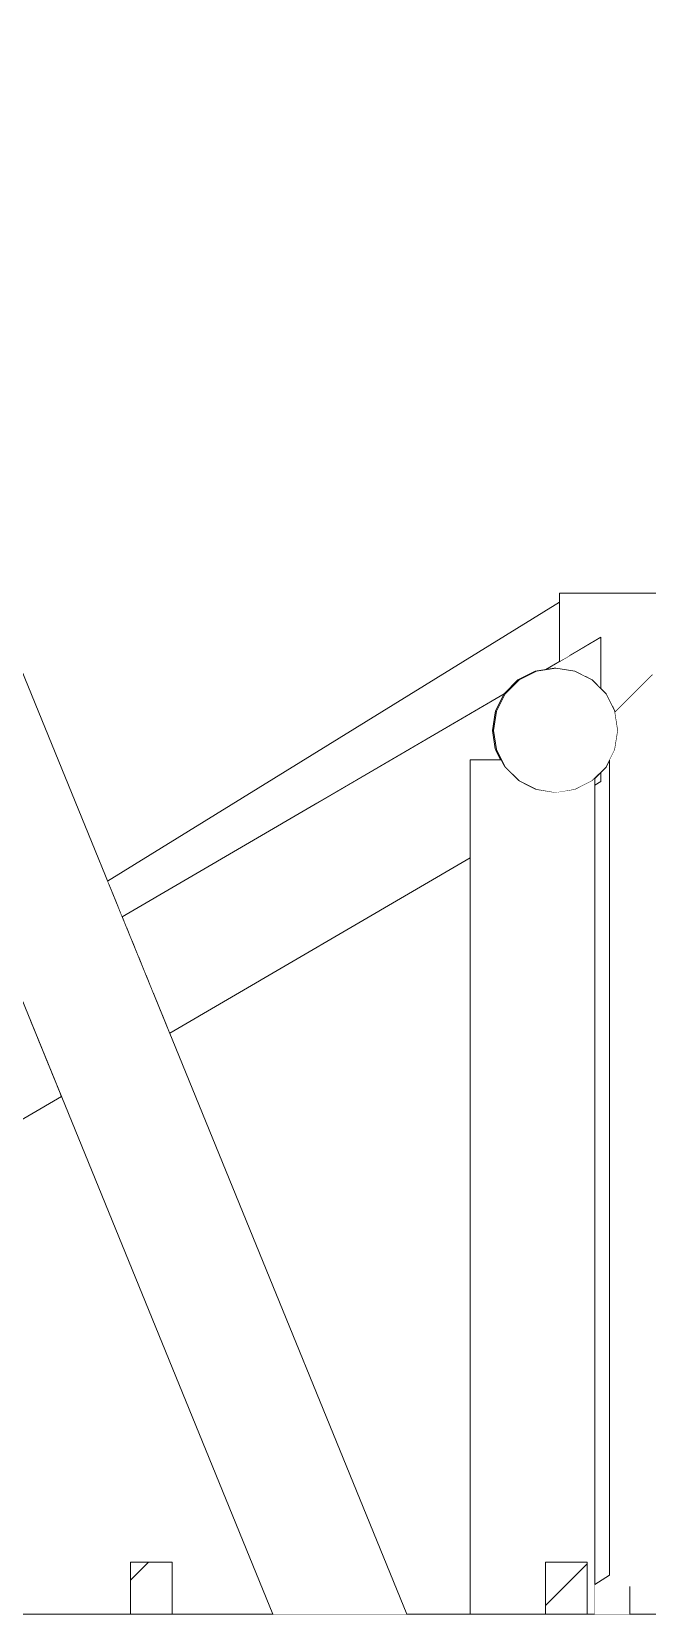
# Model space of a CAD drawing. Header units: millimetres. Extents: x -71878 to 121433, y -67383 to 83273.
# Drawn here: x 14136 to 14729, y -62705 to -61179 of the extents above; entities that cross this region are included whole.
import ezdxf

# ---------------------------------------------------------------- set-up
doc = ezdxf.new("R2010")
doc.units = ezdxf.units.MM
doc.header["$MEASUREMENT"] = 0
doc.set_wipeout_variables(frame=1)
doc.linetypes.add('Wipeout_Contour', pattern=[1000, 0, -1000])
for name, color, linetype in [('COLUMNAS', 7, 'Continuous'), ('ENTIRADO', 7, 'Continuous'), ('Vigas', 7, 'Continuous')]:
    doc.layers.add(name, color=color, linetype=linetype)
doc.layers.add('COLUMNAS_Pluma_Nº__23', color=7, linetype='Continuous', lineweight=5, true_color=0x646464)
doc.layers.add('Vigas_Pluma_Nº__23', color=7, linetype='Continuous', lineweight=5, true_color=0x646464)
doc.layers.add('ENTIRADO_Pluma_Nº__21', color=7, linetype='Continuous', lineweight=5)
pattern_1 = [(45, (-22368.78, -65222.4), (-79.5495, 79.5495), []), (45, (-22395.3, -65195.89), (-79.5495, 79.5495), [])]

msp = doc.modelspace()

# ---------------------------------------------------------------- linework, layer by layer
at = {"layer": 'ENTIRADO_Pluma_Nº__21', "linetype": 'Continuous'}
msp.add_line((14271.203, -62652.404), (14231.203, -62652.404), dxfattribs=at)

# ---------------------------------------------------------------- wipeouts: each hides what was drawn before it
at = {"color": 254, "linetype": 'Wipeout_Contour', "lineweight": 0, "ltscale": 408376.703368}
msp.add_wipeout([(14397.516, -61929.132), (14591.24, -61816.125), (14591.245, -61816.116), (14591.159, -61816.13), (14604.442, -61802.838), (14621.168, -61794.315), (14631.308, -61792.709), (14631.382, -61792.709), (14644.68, -61784.952), (14644.681, -61779.332), (14644.681, -61776.706)], dxfattribs=at).dxf.layer = 'Vigas'
at = {"color": 254, "linetype": 'Wipeout_Contour', "lineweight": 0, "ltscale": 148965.968866}
msp.add_wipeout([(14684.504, -61779.332), (14684.504, -61797.874), (14734.217, -61797.874), (14752.758, -61779.332)], dxfattribs=at).dxf.layer = 'Vigas'
at = {"color": 254, "linetype": 'Wipeout_Contour', "lineweight": 0, "ltscale": 148796.844741}
msp.add_wipeout([(14684.504, -61891.573), (14678.456, -61897.621), (14678.456, -61900.774), (14684.504, -61897.246)], dxfattribs=at).dxf.layer = 'Vigas'
at = {"color": 254, "linetype": 'Wipeout_Contour', "lineweight": 0, "ltscale": 182129.277824}
msp.add_wipeout([(13809.188, -62327.067), (13796.473, -62349.204), (14141.712, -62147.814), (14134.63, -62130.48), (13797.625, -62327.067)], dxfattribs=at).dxf.layer = 'Vigas'

# ---------------------------------------------------------------- next in the draw order: wipeouts: each hides what was drawn before it
at = {"color": 254, "linetype": 'Wipeout_Contour', "lineweight": 0, "ltscale": 184720.456062}
msp.add_wipeout([(14644.677, -61757.058), (14218.584, -62019.828), (14223.098, -62030.876), (14397.517, -61929.131), (14644.68, -61776.707)], dxfattribs=at).dxf.layer = 'Vigas'
at = {"color": 254, "linetype": 'Wipeout_Contour', "lineweight": 0, "ltscale": 223348.804012}
msp.add_wipeout([(14684.504, -61809.719), (14684.504, -61811.184), (14687.919, -61814.599), (14717.491, -61814.599), (14734.217, -61797.874), (14684.504, -61797.874)], dxfattribs=at).dxf.layer = 'Vigas'
at = {"color": 254, "linetype": 'Wipeout_Contour', "lineweight": 0, "ltscale": 148795.472776}
msp.add_wipeout([(14678.456, -61904.174), (14684.504, -61900.646), (14684.504, -61897.246), (14678.456, -61900.774)], dxfattribs=at).dxf.layer = 'Vigas'
at = {"color": 254, "linetype": 'Wipeout_Contour', "lineweight": 0, "ltscale": 182157.960474}
msp.add_wipeout([(14141.712, -62147.814), (13796.473, -62349.204), (13814.781, -62359.72), (13814.854, -62359.947), (14148.795, -62165.147)], dxfattribs=at).dxf.layer = 'Vigas'

# ---------------------------------------------------------------- next in the draw order: linework, layer by layer
at = {"layer": 'Vigas_Pluma_Nº__23', "linetype": 'Continuous'}
for p, q in [((14684.504, -61891.573), (14684.504, -61897.246)), ((14678.456, -61904.174), (14684.504, -61900.646)), ((14684.504, -61897.246), (14684.504, -61900.646))]:
    msp.add_line(p, q, dxfattribs=at)

# ---------------------------------------------------------------- next in the draw order: wipeouts: each hides what was drawn before it
at = {"color": 254, "linetype": 'Wipeout_Contour', "lineweight": 0, "ltscale": 147802.643291}
msp.add_wipeout([(14644.672, -61741.466), (14213.494, -62007.372), (14218.584, -62019.828), (14644.677, -61757.058)], dxfattribs=at).dxf.layer = 'Vigas'
at = {"color": 254, "linetype": 'Wipeout_Contour', "lineweight": 0, "ltscale": 186118.110089}
msp.add_wipeout([(14687.919, -61814.599), (14689.431, -61816.112), (14695.424, -61827.873), (14704.217, -61827.873), (14717.491, -61814.599)], dxfattribs=at).dxf.layer = 'Vigas'
at = {"color": 254, "linetype": 'Wipeout_Contour', "lineweight": 0, "ltscale": 182217.898067}
msp.add_wipeout([(14148.795, -62165.147), (13814.854, -62359.947), (13831.508, -62369.512), (13831.544, -62369.575), (14155.185, -62180.784)], dxfattribs=at).dxf.layer = 'Vigas'

# ---------------------------------------------------------------- next in the draw order: linework, layer by layer
at = {"layer": 'Vigas_Pluma_Nº__23', "linetype": 'Continuous'}
msp.add_line((14717.491, -61814.599), (14734.217, -61797.874), dxfattribs=at)

# ---------------------------------------------------------------- next in the draw order: wipeouts: each hides what was drawn before it
at = {"color": 254, "linetype": 'Wipeout_Contour', "lineweight": 0, "ltscale": 147798.496536}
msp.add_wipeout([(14644.667, -61731.456), (14210.226, -61999.374), (14213.494, -62007.372), (14644.672, -61741.466)], dxfattribs=at).dxf.layer = 'Vigas'
at = {"color": 254, "linetype": 'Wipeout_Contour', "lineweight": 0, "ltscale": 148890.698671}
msp.add_wipeout([(14704.217, -61827.873), (14695.424, -61827.873), (14697.953, -61832.838), (14698.131, -61833.96)], dxfattribs=at).dxf.layer = 'Vigas'
at = {"color": 254, "linetype": 'Wipeout_Contour', "lineweight": 0, "ltscale": 182268.133363}
msp.add_wipeout([(13831.544, -62369.575), (13844.781, -62377.178), (13844.8, -62377.209), (14160.256, -62193.193), (14155.185, -62180.784)], dxfattribs=at).dxf.layer = 'Vigas'

# ---------------------------------------------------------------- next in the draw order: linework, layer by layer
at = {"layer": 'Vigas_Pluma_Nº__23', "linetype": 'Continuous'}
for p, q in [((14704.217, -61827.873), (14717.491, -61814.599)), ((14698.131, -61833.96), (14704.217, -61827.873))]:
    msp.add_line(p, q, dxfattribs=at)

# ---------------------------------------------------------------- next in the draw order: wipeouts: each hides what was drawn before it
at = {"color": 254, "linetype": 'Wipeout_Contour', "lineweight": 0, "ltscale": 147796.318258}
msp.add_wipeout([(14644.66, -61728.009), (14209.1, -61996.619), (14210.226, -61999.374), (14644.667, -61731.456)], dxfattribs=at).dxf.layer = 'Vigas'
at = {"color": 254, "linetype": 'Wipeout_Contour', "lineweight": 0, "ltscale": 182303.596023}
msp.add_wipeout([(14160.256, -62193.193), (13844.8, -62377.209), (13853.304, -62382.094), (13853.31, -62382.112), (14163.511, -62201.16)], dxfattribs=at).dxf.layer = 'Vigas'

# ---------------------------------------------------------------- next in the draw order: linework, layer by layer
at = {"layer": 'Vigas_Pluma_Nº__23', "linetype": 'Continuous'}
msp.add_line((14209.1, -61996.619), (14644.66, -61728.01), dxfattribs=at)

# ---------------------------------------------------------------- next in the draw order: wipeouts: each hides what was drawn before it
at = {"color": 254, "linetype": 'Wipeout_Contour', "lineweight": 0, "ltscale": 148863.494408}
msp.add_wipeout([(14734.217, -61797.874), (14717.491, -61814.599), (14717.491, -62702.404), (14734.217, -62702.404)], dxfattribs=at).dxf.layer = 'COLUMNAS'
at = {"color": 254, "linetype": 'Wipeout_Contour', "lineweight": 0, "ltscale": 145984.271186}
msp.add_wipeout([(13853.31, -62382.112), (13856.246, -62383.799), (14164.633, -62203.905), (14163.511, -62201.16)], dxfattribs=at).dxf.layer = 'Vigas'

# ---------------------------------------------------------------- next in the draw order: linework, layer by layer
at = {"layer": 'Vigas_Pluma_Nº__23', "linetype": 'Continuous'}
msp.add_line((13856.24, -62383.802), (14164.633, -62203.905), dxfattribs=at)

# ---------------------------------------------------------------- next in the draw order: wipeouts: each hides what was drawn before it
at = {"color": 254, "linetype": 'Wipeout_Contour', "lineweight": 0, "ltscale": 483300.832119}
msp.add_wipeout([(14644.654, -61722.269), (14644.65, -61728.017), (14644.66, -61728.011), (14644.667, -61731.456), (14644.672, -61741.466), (14644.677, -61757.058), (14644.68, -61776.707), (14644.68, -61760.791), (14644.677, -61744.065), (14644.673, -61734.114), (14644.672, -61730.791), (14644.667, -61722.269), (14644.66, -61719.333)], dxfattribs=at).dxf.layer = 'Vigas'
at = {"color": 254, "linetype": 'Wipeout_Contour', "lineweight": 0, "ltscale": 184782.437019}
msp.add_wipeout([(14227.476, -62041.589), (14232.546, -62053.998), (14579.848, -61851.405), (14579.843, -61851.379), (14582.502, -61834.489)], dxfattribs=at).dxf.layer = 'Vigas'
at = {"color": 254, "linetype": 'Wipeout_Contour', "lineweight": 0, "ltscale": 185658.879921}
msp.add_wipeout([(14604.771, -61899.92), (14618.456, -61906.891), (14621.499, -61908.442), (14622.349, -61908.442), (14605.623, -61899.92)], dxfattribs=at).dxf.layer = 'Vigas'

# ---------------------------------------------------------------- next in the draw order: wipeouts: each hides what was drawn before it
at = {"color": 254, "linetype": 'Wipeout_Contour', "lineweight": 0, "ltscale": 151612.476284}
msp.add_wipeout([(14644.672, -61730.791), (14644.677, -61744.065), (16102.78, -61744.065), (16102.763, -61730.792)], dxfattribs=at).dxf.layer = 'Vigas'
at = {"color": 254, "linetype": 'Wipeout_Contour', "lineweight": 0, "ltscale": 111529.400453}
msp.add_wipeout([(14644.68, -61784.952), (14654.314, -61779.332), (14644.681, -61779.332)], dxfattribs=at).dxf.layer = 'Vigas'
at = {"color": 254, "linetype": 'Wipeout_Contour', "lineweight": 0, "ltscale": 221903.618844}
msp.add_wipeout([(14588.801, -61820.948), (14224.22, -62033.621), (14227.476, -62041.589), (14582.502, -61834.489), (14582.76, -61832.838), (14587.153, -61824.191)], dxfattribs=at).dxf.layer = 'Vigas'
at = {"color": 254, "linetype": 'Wipeout_Contour', "lineweight": 0, "ltscale": 148591.84611}
msp.add_wipeout([(14621.499, -61908.442), (14640.037, -61911.379), (14640.89, -61911.379), (14622.349, -61908.442)], dxfattribs=at).dxf.layer = 'Vigas'

# ---------------------------------------------------------------- next in the draw order: wipeouts: each hides what was drawn before it
at = {"color": 254, "linetype": 'Wipeout_Contour', "lineweight": 0, "ltscale": 151616.44153}
msp.add_wipeout([(14644.667, -61722.269), (14644.672, -61730.791), (16102.763, -61730.791), (16102.741, -61722.269)], dxfattribs=at).dxf.layer = 'Vigas'
at = {"color": 254, "linetype": 'Wipeout_Contour', "lineweight": 0, "ltscale": 260504.357518}
msp.add_wipeout([(14734.217, -61760.791), (14644.68, -61760.791), (14644.681, -61779.332), (14654.314, -61779.332), (14684.504, -61761.721), (14684.504, -61779.332), (14752.758, -61779.332)], dxfattribs=at).dxf.layer = 'Vigas'
at = {"color": 254, "linetype": 'Wipeout_Contour', "lineweight": 0, "ltscale": 184807.462008}
msp.add_wipeout([(14591.24, -61816.125), (14223.098, -62030.876), (14224.22, -62033.621), (14588.803, -61820.947), (14589.818, -61818.937)], dxfattribs=at).dxf.layer = 'Vigas'

# ---------------------------------------------------------------- next in the draw order: linework, layer by layer
at = {"layer": 'Vigas_Pluma_Nº__23', "linetype": 'Continuous'}
for q in [(14644.681, -61779.332), (14644.68, -61784.952)]:
    msp.add_line((14644.68, -61784.952), q, dxfattribs=at)

# ---------------------------------------------------------------- next in the draw order: wipeouts: each hides what was drawn before it
at = {"color": 254, "linetype": 'Wipeout_Contour', "lineweight": 0, "ltscale": 151618.499049}
msp.add_wipeout([(14644.66, -61719.332), (14644.667, -61722.269), (16102.741, -61722.269), (16102.717, -61719.332)], dxfattribs=at).dxf.layer = 'Vigas'
at = {"color": 254, "linetype": 'Wipeout_Contour', "lineweight": 0, "ltscale": 151608.176851}
msp.add_wipeout([(14644.677, -61744.065), (14644.68, -61760.791), (16102.783, -61748.432), (16102.78, -61744.065)], dxfattribs=at).dxf.layer = 'Vigas'
at = {"color": 254, "linetype": 'Wipeout_Contour', "lineweight": 0, "ltscale": 185987.669248}
msp.add_wipeout([(14684.504, -61774.988), (14653.092, -61793.311), (14659.431, -61794.315), (14669.19, -61799.288), (14684.504, -61790.355)], dxfattribs=at).dxf.layer = 'Vigas'
at = {"color": 254, "linetype": 'Wipeout_Contour', "lineweight": 0, "ltscale": 258926.132299}
msp.add_wipeout([(14579.848, -61851.405), (14232.546, -62053.998), (14238.936, -62069.635), (14558.456, -61883.247), (14558.456, -61879.641), (14564.637, -61879.641), (14582.665, -61869.125)], dxfattribs=at).dxf.layer = 'Vigas'

# ---------------------------------------------------------------- next in the draw order: linework, layer by layer
at = {"layer": 'Vigas_Pluma_Nº__23', "linetype": 'Continuous'}
for p, q in [((14644.654, -61722.269), (14644.65, -61728.017)), ((14644.66, -61719.332), (14644.654, -61722.269)), ((14644.667, -61722.269), (14644.66, -61719.332)), ((16102.717, -61719.332), (14644.66, -61719.332)), ((14644.672, -61730.791), (14644.667, -61722.269)), ((14644.667, -61731.456), (14644.66, -61728.01))]:
    msp.add_line(p, q, dxfattribs=at)

# ---------------------------------------------------------------- next in the draw order: wipeouts: each hides what was drawn before it
at = {"color": 254, "linetype": 'Wipeout_Contour', "lineweight": 0, "ltscale": 151695.231144}
msp.add_wipeout([(14644.68, -61760.791), (14734.217, -61760.791), (16102.783, -61748.64), (16102.783, -61748.432)], dxfattribs=at).dxf.layer = 'Vigas'
at = {"color": 254, "linetype": 'Wipeout_Contour', "lineweight": 0, "ltscale": 147645.90121}
msp.add_wipeout([(14558.456, -61883.247), (14238.936, -62069.635), (14246.019, -62086.968), (14558.456, -61904.712)], dxfattribs=at).dxf.layer = 'Vigas'

# ---------------------------------------------------------------- next in the draw order: linework, layer by layer
at = {"layer": 'Vigas_Pluma_Nº__23', "linetype": 'Continuous'}
for p, q in [((14644.677, -61744.065), (14644.672, -61730.791)), ((14644.68, -61760.791), (14644.677, -61744.065)), ((14644.681, -61779.332), (14644.68, -61760.791))]:
    msp.add_line(p, q, dxfattribs=at)

# ---------------------------------------------------------------- next in the draw order: wipeouts: each hides what was drawn before it
at = {"color": 254, "linetype": 'Wipeout_Contour', "lineweight": 0, "ltscale": 148397.851784}
msp.add_wipeout([(14582.665, -61869.125), (14564.637, -61879.641), (14587.746, -61879.641), (14582.791, -61869.92)], dxfattribs=at).dxf.layer = 'Vigas'
at = {"color": 254, "linetype": 'Wipeout_Contour', "lineweight": 0, "ltscale": 147653.215415}
msp.add_wipeout([(14558.456, -61904.712), (14246.019, -62086.968), (14253.102, -62104.301), (14558.456, -61926.177)], dxfattribs=at).dxf.layer = 'Vigas'

# ---------------------------------------------------------------- next in the draw order: wipeouts: each hides what was drawn before it
at = {"color": 254, "linetype": 'Wipeout_Contour', "lineweight": 0, "ltscale": 223110.963189}
msp.add_wipeout([(14684.504, -61765.121), (14639.374, -61791.447), (14639.808, -61791.379), (14640.89, -61791.379), (14653.092, -61793.311), (14684.504, -61774.988)], dxfattribs=at).dxf.layer = 'Vigas'
at = {"color": 254, "linetype": 'Wipeout_Contour', "lineweight": 0, "ltscale": 147660.212063}
msp.add_wipeout([(14253.102, -62104.301), (14259.491, -62119.938), (14558.456, -61945.541), (14558.456, -61926.177)], dxfattribs=at).dxf.layer = 'Vigas'

# ---------------------------------------------------------------- next in the draw order: wipeouts: each hides what was drawn before it
at = {"color": 254, "linetype": 'Wipeout_Contour', "lineweight": 0, "ltscale": 148754.263656}
msp.add_wipeout([(14631.382, -61792.709), (14639.374, -61791.447), (14684.504, -61765.121), (14684.504, -61761.721)], dxfattribs=at).dxf.layer = 'Vigas'
at = {"color": 254, "linetype": 'Wipeout_Contour', "lineweight": 0, "ltscale": 147666.195645}
msp.add_wipeout([(14558.456, -61945.541), (14259.491, -62119.938), (14264.562, -62132.347), (14558.456, -61960.908)], dxfattribs=at).dxf.layer = 'Vigas'

# ---------------------------------------------------------------- next in the draw order: linework, layer by layer
at = {"layer": 'Vigas_Pluma_Nº__23', "linetype": 'Continuous'}
for p, q in [((14684.504, -61761.721), (14684.504, -61765.121)), ((14684.504, -61765.121), (14684.504, -61774.988))]:
    msp.add_line(p, q, dxfattribs=at)

# ---------------------------------------------------------------- next in the draw order: wipeouts: each hides what was drawn before it
at = {"color": 254, "linetype": 'Wipeout_Contour', "lineweight": 0, "ltscale": 186028.471964}
msp.add_wipeout([(14684.504, -61790.355), (14669.19, -61799.288), (14676.157, -61802.838), (14683.578, -61810.259), (14684.504, -61809.719)], dxfattribs=at).dxf.layer = 'Vigas'
at = {"color": 254, "linetype": 'Wipeout_Contour', "lineweight": 0, "ltscale": 147670.563017}
msp.add_wipeout([(14264.562, -62132.347), (14267.818, -62140.314), (14558.456, -61970.774), (14558.456, -61960.908)], dxfattribs=at).dxf.layer = 'Vigas'

# ---------------------------------------------------------------- next in the draw order: linework, layer by layer
at = {"layer": 'Vigas_Pluma_Nº__23', "linetype": 'Continuous'}
for p, q in [((14631.382, -61792.709), (14684.504, -61761.721)), ((14684.504, -61774.988), (14684.504, -61790.355))]:
    msp.add_line(p, q, dxfattribs=at)

# ---------------------------------------------------------------- next in the draw order: wipeouts: each hides what was drawn before it
at = {"color": 254, "linetype": 'Wipeout_Contour', "lineweight": 0, "ltscale": 111628.752675}
msp.add_wipeout([(14684.504, -61809.719), (14683.578, -61810.259), (14684.504, -61811.184)], dxfattribs=at).dxf.layer = 'Vigas'
at = {"color": 254, "linetype": 'Wipeout_Contour', "lineweight": 0, "ltscale": 147672.869235}
msp.add_wipeout([(14558.456, -61970.774), (14267.818, -62140.314), (14268.939, -62143.06), (14558.456, -61974.174)], dxfattribs=at).dxf.layer = 'Vigas'

# ---------------------------------------------------------------- next in the draw order: linework, layer by layer
at = {"layer": 'Vigas_Pluma_Nº__23', "linetype": 'Continuous'}
for p, q in [((14684.504, -61790.355), (14684.504, -61809.719)), ((14684.504, -61809.719), (14684.504, -61811.184)), ((14223.098, -62030.876), (14591.235, -61816.129)), ((14268.939, -62143.06), (14558.456, -61974.174))]:
    msp.add_line(p, q, dxfattribs=at)

# ---------------------------------------------------------------- next in the draw order: wipeouts: each hides what was drawn before it
at = {"color": 254, "linetype": 'Wipeout_Contour', "lineweight": 0, "ltscale": 743258.148054}
msp.add_wipeout([(14580.89, -61851.379), (14583.827, -61869.92), (14592.349, -61886.646), (14605.623, -61899.92), (14622.349, -61908.442), (14640.89, -61911.379), (14659.431, -61908.442), (14676.157, -61899.92), (14689.431, -61886.646), (14697.953, -61869.92), (14700.89, -61851.379), (14697.953, -61832.838), (14689.431, -61816.112), (14676.157, -61802.838), (14659.431, -61794.315), (14640.89, -61791.379), (14622.349, -61794.315), (14605.623, -61802.838), (14592.349, -61816.112), (14583.827, -61832.838)], dxfattribs=at).dxf.layer = 'Vigas'

# ---------------------------------------------------------------- next in the draw order: linework, layer by layer
at = {"layer": 'Vigas_Pluma_Nº__23', "linetype": 'Continuous'}
for p, q in [((14676.157, -61802.838), (14659.431, -61794.315)), ((14689.431, -61816.112), (14676.157, -61802.838)), ((14697.953, -61832.838), (14689.431, -61816.112)), ((14700.89, -61851.379), (14697.953, -61832.838)), ((14697.953, -61869.92), (14700.89, -61851.379)), ((14689.431, -61886.646), (14697.953, -61869.92)), ((14676.157, -61899.92), (14689.431, -61886.646)), ((14618.456, -61906.891), (14621.499, -61908.442)), ((14659.431, -61908.442), (14676.157, -61899.92)), ((14621.499, -61908.442), (14636.997, -61910.897)), ((14622.349, -61908.442), (14640.89, -61911.379)), ((14636.997, -61910.897), (14640.035, -61911.379)), ((14640.035, -61911.379), (14640.89, -61911.379)), ((14640.89, -61911.379), (14659.431, -61908.442))]:
    msp.add_line(p, q, dxfattribs=at)

# ---------------------------------------------------------------- next in the draw order: wipeouts: each hides what was drawn before it
at = {"color": 254, "linetype": 'Wipeout_Contour', "lineweight": 0, "ltscale": 222951.238473}
msp.add_wipeout([(14631.308, -61792.709), (14621.168, -61794.315), (14622.349, -61794.315), (14640.89, -61791.379), (14639.808, -61791.379), (14631.382, -61792.709)], dxfattribs=at).dxf.layer = 'Vigas'
at = {"color": 254, "linetype": 'Wipeout_Contour', "lineweight": 0, "ltscale": 185585.80587}
msp.add_wipeout([(14591.491, -61886.646), (14599.915, -61895.065), (14604.771, -61899.92), (14605.623, -61899.92), (14592.349, -61886.646)], dxfattribs=at).dxf.layer = 'Vigas'

# ---------------------------------------------------------------- next in the draw order: linework, layer by layer
at = {"layer": 'Vigas_Pluma_Nº__23', "linetype": 'Continuous'}
for p, q in [((14631.308, -61792.709), (14631.382, -61792.709)), ((14631.382, -61792.709), (14639.374, -61791.447)), ((14639.374, -61791.447), (14639.807, -61791.379)), ((14639.807, -61791.379), (14640.89, -61791.379)), ((14659.431, -61794.315), (14640.89, -61791.379)), ((14604.771, -61899.92), (14599.915, -61895.065)), ((14604.771, -61899.92), (14618.456, -61906.891)), ((14605.623, -61899.92), (14622.349, -61908.442))]:
    msp.add_line(p, q, dxfattribs=at)

# ---------------------------------------------------------------- next in the draw order: wipeouts: each hides what was drawn before it
at = {"color": 254, "linetype": 'Wipeout_Contour', "lineweight": 0, "ltscale": 260299.241352}
msp.add_wipeout([(14704.217, -62671.234), (14704.254, -62671.233), (14712.424, -62675.794), (14712.424, -62702.404), (14717.491, -62702.404), (14717.491, -61814.599), (14704.217, -61827.873)], dxfattribs=at).dxf.layer = 'COLUMNAS'
at = {"color": 254, "linetype": 'Wipeout_Contour', "lineweight": 0, "ltscale": 185845.835165}
msp.add_wipeout([(14675.52, -61900.245), (14675.52, -62702.404), (14678.456, -62702.404), (14678.456, -61897.621), (14676.157, -61899.92)], dxfattribs=at).dxf.layer = 'COLUMNAS'
at = {"color": 254, "linetype": 'Wipeout_Contour', "lineweight": 0, "ltscale": 148561.328841}
msp.add_wipeout([(14621.168, -61794.315), (14604.442, -61802.838), (14605.623, -61802.838), (14622.349, -61794.315)], dxfattribs=at).dxf.layer = 'Vigas'

# ---------------------------------------------------------------- next in the draw order: linework, layer by layer
at = {"layer": 'Vigas_Pluma_Nº__23', "linetype": 'Continuous'}
for p, q in [((14631.308, -61792.709), (14621.168, -61794.315)), ((14640.89, -61791.379), (14622.349, -61794.315))]:
    msp.add_line(p, q, dxfattribs=at)

# ---------------------------------------------------------------- next in the draw order: wipeouts: each hides what was drawn before it
at = {"color": 254, "linetype": 'Wipeout_Contour', "lineweight": 0, "ltscale": 297572.238551}
msp.add_wipeout([(14695.695, -61874.352), (14695.695, -62666.492), (14695.714, -62666.488), (14704.217, -62671.234), (14704.217, -61827.873), (14698.131, -61833.96), (14700.89, -61851.379), (14697.953, -61869.92)], dxfattribs=at).dxf.layer = 'COLUMNAS'
at = {"color": 254, "linetype": 'Wipeout_Contour', "lineweight": 0, "ltscale": 222886.438191}
msp.add_wipeout([(14675.52, -61900.245), (14666.997, -61904.587), (14666.997, -62652.404), (14671.203, -62652.404), (14671.203, -62702.404), (14675.52, -62702.404)], dxfattribs=at).dxf.layer = 'COLUMNAS'
at = {"color": 254, "linetype": 'Wipeout_Contour', "lineweight": 0, "ltscale": 185614.668754}
msp.add_wipeout([(14604.442, -61802.838), (14591.159, -61816.13), (14591.245, -61816.116), (14592.349, -61816.112), (14605.623, -61802.838)], dxfattribs=at).dxf.layer = 'Vigas'

# ---------------------------------------------------------------- next in the draw order: linework, layer by layer
at = {"layer": 'COLUMNAS_Pluma_Nº__23', "linetype": 'Continuous'}
msp.add_line((14678.456, -61897.621), (14678.456, -62702.404), dxfattribs=at)
at = {"layer": 'Vigas_Pluma_Nº__23', "linetype": 'Continuous'}
for p, q in [((14621.168, -61794.315), (14604.442, -61802.838)), ((14622.349, -61794.315), (14605.623, -61802.838))]:
    msp.add_line(p, q, dxfattribs=at)

# ---------------------------------------------------------------- next in the draw order: wipeouts: each hides what was drawn before it
at = {"color": 254, "linetype": 'Wipeout_Contour', "lineweight": 0, "ltscale": 148729.52059}
msp.add_wipeout([(14692.763, -62664.856), (14695.695, -62666.492), (14695.695, -61874.352), (14692.758, -61880.116)], dxfattribs=at).dxf.layer = 'COLUMNAS'
at = {"color": 254, "linetype": 'Wipeout_Contour', "lineweight": 0, "ltscale": 185767.32424}
msp.add_wipeout([(14653.723, -62652.404), (14666.997, -62652.404), (14666.997, -61904.587), (14659.431, -61908.442), (14653.723, -61909.346)], dxfattribs=at).dxf.layer = 'COLUMNAS'
at = {"color": 254, "linetype": 'Wipeout_Contour', "lineweight": 0, "ltscale": 259789.198196}
msp.add_wipeout([(14582.76, -61832.838), (14583.827, -61832.838), (14592.349, -61816.112), (14591.245, -61816.116), (14589.818, -61818.937), (14588.801, -61820.948), (14587.153, -61824.191)], dxfattribs=at).dxf.layer = 'Vigas'

# ---------------------------------------------------------------- next in the draw order: linework, layer by layer
at = {"layer": 'COLUMNAS_Pluma_Nº__23', "linetype": 'Continuous'}
msp.add_line((14692.758, -61880.116), (14692.758, -62664.86), dxfattribs=at)
at = {"layer": 'Vigas_Pluma_Nº__23', "linetype": 'Continuous'}
for p, q in [((14591.159, -61816.13), (14604.442, -61802.838)), ((14605.623, -61802.838), (14592.349, -61816.112)), ((14591.245, -61816.116), (14588.801, -61820.948)), ((14591.245, -61816.116), (14591.159, -61816.13))]:
    msp.add_line(p, q, dxfattribs=at)

# ---------------------------------------------------------------- next in the draw order: wipeouts: each hides what was drawn before it
at = {"color": 254, "linetype": 'Wipeout_Contour', "lineweight": 0, "ltscale": 222845.420617}
msp.add_wipeout([(14636.997, -62652.404), (14653.723, -62652.404), (14653.723, -61909.346), (14640.89, -61911.379), (14640.037, -61911.379), (14636.997, -61910.897)], dxfattribs=at).dxf.layer = 'COLUMNAS'
at = {"color": 254, "linetype": 'Wipeout_Contour', "lineweight": 0, "ltscale": 185525.794897}
msp.add_wipeout([(14579.843, -61851.379), (14580.89, -61851.379), (14583.827, -61832.838), (14582.76, -61832.838), (14582.502, -61834.489)], dxfattribs=at).dxf.layer = 'Vigas'

# ---------------------------------------------------------------- next in the draw order: linework, layer by layer
at = {"layer": 'Vigas_Pluma_Nº__23', "linetype": 'Continuous'}
for p, q in [((14588.801, -61820.948), (14582.76, -61832.838)), ((14592.349, -61816.112), (14583.827, -61832.838)), ((14582.76, -61832.838), (14582.502, -61834.489))]:
    msp.add_line(p, q, dxfattribs=at)

# ---------------------------------------------------------------- next in the draw order: wipeouts: each hides what was drawn before it
at = {"color": 254, "linetype": 'Wipeout_Contour', "lineweight": 0, "ltscale": 259770.323293}
msp.add_wipeout([(14618.456, -61906.891), (14618.456, -62702.404), (14631.203, -62702.404), (14631.203, -62652.404), (14636.997, -62652.404), (14636.997, -61910.897), (14621.499, -61908.442)], dxfattribs=at).dxf.layer = 'COLUMNAS'
at = {"color": 254, "linetype": 'Wipeout_Contour', "lineweight": 0, "ltscale": 185515.975864}
msp.add_wipeout([(14579.843, -61851.379), (14582.665, -61869.125), (14582.791, -61869.92), (14583.827, -61869.92), (14580.89, -61851.379)], dxfattribs=at).dxf.layer = 'Vigas'

# ---------------------------------------------------------------- next in the draw order: linework, layer by layer
at = {"layer": 'ENTIRADO_Pluma_Nº__21', "linetype": 'Continuous'}
msp.add_line((14671.203, -62652.404), (14631.203, -62652.404), dxfattribs=at)
at = {"layer": 'Vigas_Pluma_Nº__23', "linetype": 'Continuous'}
for p, q in [((14579.843, -61851.379), (14582.502, -61834.489)), ((14583.827, -61832.838), (14580.89, -61851.379))]:
    msp.add_line(p, q, dxfattribs=at)

# ---------------------------------------------------------------- next in the draw order: wipeouts: each hides what was drawn before it
at = {"color": 254, "linetype": 'Wipeout_Contour', "lineweight": 0, "ltscale": 222644.463126}
msp.add_wipeout([(14583.827, -61869.92), (14582.791, -61869.92), (14587.746, -61879.641), (14587.919, -61879.641), (14591.491, -61886.646), (14592.349, -61886.646)], dxfattribs=at).dxf.layer = 'Vigas'

# ---------------------------------------------------------------- next in the draw order: linework, layer by layer
at = {"layer": 'Vigas_Pluma_Nº__23', "linetype": 'Continuous'}
for p, q in [((14582.665, -61869.125), (14579.848, -61851.405)), ((14580.89, -61851.379), (14583.827, -61869.92)), ((14582.791, -61869.92), (14582.665, -61869.125)), ((14587.746, -61879.641), (14582.791, -61869.92)), ((14583.827, -61869.92), (14592.349, -61886.646)), ((14591.491, -61886.646), (14587.919, -61879.641)), ((14591.491, -61886.646), (14599.915, -61895.065)), ((14592.349, -61886.646), (14605.623, -61899.92))]:
    msp.add_line(p, q, dxfattribs=at)

# ---------------------------------------------------------------- next in the draw order: wipeouts: each hides what was drawn before it
at = {"color": 254, "linetype": 'Wipeout_Contour', "lineweight": 0, "ltscale": 185503.972016}
msp.add_wipeout([(14599.915, -61895.065), (14599.915, -62702.404), (14618.456, -62702.404), (14618.456, -61906.891), (14604.771, -61899.92)], dxfattribs=at).dxf.layer = 'COLUMNAS'

# ---------------------------------------------------------------- next in the draw order: wipeouts: each hides what was drawn before it
at = {"color": 254, "linetype": 'Wipeout_Contour', "lineweight": 0, "ltscale": 222531.671187}
msp.add_wipeout([(14583.189, -62702.404), (14599.915, -62702.404), (14599.915, -61895.065), (14591.491, -61886.646), (14587.919, -61879.641), (14583.189, -61879.641)], dxfattribs=at).dxf.layer = 'COLUMNAS'

# ---------------------------------------------------------------- next in the draw order: wipeouts: each hides what was drawn before it
at = {"color": 254, "linetype": 'Wipeout_Contour', "lineweight": 0, "ltscale": 148254.865734}
msp.add_wipeout([(14569.915, -61879.641), (14569.915, -62702.404), (14583.189, -62702.404), (14583.189, -61879.641)], dxfattribs=at).dxf.layer = 'COLUMNAS'

# ---------------------------------------------------------------- next in the draw order: linework, layer by layer
at = {"layer": 'COLUMNAS_Pluma_Nº__23', "linetype": 'Continuous'}
msp.add_line((14587.92, -61879.641), (14583.189, -61879.641), dxfattribs=at)

# ---------------------------------------------------------------- next in the draw order: wipeouts: each hides what was drawn before it
at = {"color": 254, "linetype": 'Wipeout_Contour', "lineweight": 0, "ltscale": 148211.412417}
msp.add_wipeout([(14561.393, -61879.641), (14561.393, -62702.404), (14569.915, -62702.404), (14569.915, -61879.641)], dxfattribs=at).dxf.layer = 'COLUMNAS'

# ---------------------------------------------------------------- next in the draw order: linework, layer by layer
at = {"layer": 'COLUMNAS_Pluma_Nº__23', "linetype": 'Continuous'}
msp.add_line((14583.189, -61879.641), (14569.915, -61879.641), dxfattribs=at)

# ---------------------------------------------------------------- next in the draw order: wipeouts: each hides what was drawn before it
at = {"color": 254, "linetype": 'Wipeout_Contour', "lineweight": 0, "ltscale": 148188.56775}
msp.add_wipeout([(14558.456, -61879.641), (14558.456, -62702.404), (14561.393, -62702.404), (14561.393, -61879.641)], dxfattribs=at).dxf.layer = 'COLUMNAS'

# ---------------------------------------------------------------- next in the draw order: linework, layer by layer
at = {"layer": 'COLUMNAS_Pluma_Nº__23', "linetype": 'Continuous'}
for p, q in [((14561.393, -61879.641), (14558.456, -61879.641)), ((14558.456, -61879.641), (14558.456, -62702.404)), ((14569.915, -61879.641), (14561.393, -61879.641))]:
    msp.add_line(p, q, dxfattribs=at)

# ---------------------------------------------------------------- next in the draw order: wipeouts: each hides what was drawn before it
at = {"color": 254, "linetype": 'Wipeout_Contour', "lineweight": 0, "ltscale": 129579.534955}
msp.add_wipeout([(16584.026, -62702.404), (3263.42, -62702.404), (3263.42, -62705.341), (16584.026, -62705.341)], dxfattribs=at).dxf.layer = 'Vigas'

# ---------------------------------------------------------------- next in the draw order: hatches: boundary and pattern name
at = {"layer": 'ENTIRADO', "linetype": 'Continuous', "lineweight": 0, "true_color": 0xffffff}
h = msp.add_hatch(dxfattribs=at)
h.set_pattern_fill('STEEL_0001', style=0, pattern_type=2)
h.set_pattern_definition(pattern_1)
h.paths.add_polyline_path([(14231.203, -62652.404), (14231.203, -62702.404), (14271.203, -62702.404), (14271.203, -62652.404)])
h = msp.add_hatch(dxfattribs=at)
h.set_pattern_fill('STEEL_0001', style=0, pattern_type=2)
h.set_pattern_definition(pattern_1)
h.paths.add_polyline_path([(14631.203, -62652.404), (14631.203, -62702.404), (14671.203, -62702.404), (14671.203, -62652.404)])

# ---------------------------------------------------------------- next in the draw order: linework, layer by layer
at = {"layer": 'ENTIRADO_Pluma_Nº__21', "linetype": 'Continuous'}
for p, q in [((14231.203, -62652.404), (14231.203, -62702.404)), ((14271.203, -62652.404), (14271.203, -62702.404)), ((14631.203, -62652.404), (14631.203, -62702.404)), ((14671.203, -62652.404), (14671.203, -62702.404)), ((14271.203, -62702.404), (14231.203, -62702.404)), ((14671.203, -62702.404), (14631.203, -62702.404))]:
    msp.add_line(p, q, dxfattribs=at)
at = {"layer": 'Vigas_Pluma_Nº__23', "linetype": 'Continuous'}
for p, q in [((14231.203, -62702.404), (13871.203, -62702.404)), ((14631.203, -62702.404), (14271.203, -62702.404)), ((15031.203, -62702.404), (14671.203, -62702.404))]:
    msp.add_line(p, q, dxfattribs=at)

# ---------------------------------------------------------------- next in the draw order: wipeouts: each hides what was drawn before it
at = {"color": 254, "linetype": 'Wipeout_Contour', "lineweight": 0, "ltscale": 145678.149295}
msp.add_wipeout([(13191.868, -59769.01), (14390.531, -62702.404), (14407.758, -62702.404), (13209.095, -59769.01)], dxfattribs=at).dxf.layer = 'COLUMNAS'
at = {"color": 254, "linetype": 'Wipeout_Contour', "lineweight": 0, "ltscale": 111498.19096}
msp.add_wipeout([(14710.862, -62702.404), (14712.424, -62702.404), (14712.424, -62701.441)], dxfattribs=at).dxf.layer = 'Vigas'

# ---------------------------------------------------------------- next in the draw order: wipeouts: each hides what was drawn before it
at = {"color": 254, "linetype": 'Wipeout_Contour', "lineweight": 0, "ltscale": 145617.95967}
msp.add_wipeout([(13178.79, -59769.01), (14377.452, -62702.404), (14390.531, -62702.404), (13191.868, -59769.01)], dxfattribs=at).dxf.layer = 'COLUMNAS'
at = {"color": 254, "linetype": 'Wipeout_Contour', "lineweight": 0, "ltscale": 148632.499748}
msp.add_wipeout([(14678.997, -62702.404), (14710.862, -62702.404), (14712.424, -62701.441), (14712.424, -62681.79)], dxfattribs=at).dxf.layer = 'Vigas'

# ---------------------------------------------------------------- next in the draw order: wipeouts: each hides what was drawn before it
at = {"color": 254, "linetype": 'Wipeout_Contour', "lineweight": 0, "ltscale": 145751.471495}
msp.add_wipeout([(13228.785, -59769.01), (13209.095, -59769.01), (14407.758, -62702.404), (14427.448, -62702.404)], dxfattribs=at).dxf.layer = 'COLUMNAS'
at = {"color": 254, "linetype": 'Wipeout_Contour', "lineweight": 0, "ltscale": 222866.793225}
msp.add_wipeout([(14678.456, -62673.68), (14678.456, -62677.13), (14695.714, -62666.488), (14695.695, -62666.492), (14692.763, -62664.856), (14686.267, -62668.863)], dxfattribs=at).dxf.layer = 'Vigas'

# ---------------------------------------------------------------- next in the draw order: wipeouts: each hides what was drawn before it
at = {"color": 254, "linetype": 'Wipeout_Contour', "lineweight": 0, "ltscale": 145576.793943}
msp.add_wipeout([(13178.79, -59769.01), (13171.141, -59769.01), (14369.804, -62702.404), (14377.452, -62702.404)], dxfattribs=at).dxf.layer = 'COLUMNAS'
at = {"color": 254, "linetype": 'Wipeout_Contour', "lineweight": 0, "ltscale": 185742.242201}
msp.add_wipeout([(14678.456, -62677.13), (14678.456, -62687.143), (14704.254, -62671.233), (14704.217, -62671.234), (14695.714, -62666.487)], dxfattribs=at).dxf.layer = 'Vigas'

# ---------------------------------------------------------------- next in the draw order: wipeouts: each hides what was drawn before it
at = {"color": 254, "linetype": 'Wipeout_Contour', "lineweight": 0, "ltscale": 145558.681775}
msp.add_wipeout([(13169.67, -59769.01), (14368.333, -62702.404), (14369.804, -62702.404), (13171.141, -59769.01)], dxfattribs=at).dxf.layer = 'COLUMNAS'
at = {"color": 254, "linetype": 'Wipeout_Contour', "lineweight": 0, "ltscale": 222897.760094}
msp.add_wipeout([(14678.456, -62702.404), (14678.997, -62702.404), (14712.424, -62681.79), (14712.424, -62675.794), (14704.254, -62671.233), (14678.456, -62687.143)], dxfattribs=at).dxf.layer = 'Vigas'

# ---------------------------------------------------------------- next in the draw order: linework, layer by layer
at = {"layer": 'Vigas_Pluma_Nº__23', "linetype": 'Continuous'}
for p, q in [((14678.456, -62673.68), (14692.767, -62664.855)), ((14712.424, -62675.775), (14712.424, -62681.79)), ((14712.424, -62681.79), (14712.424, -62701.441)), ((14712.424, -62701.441), (14712.424, -62702.404))]:
    msp.add_line(p, q, dxfattribs=at)

# ---------------------------------------------------------------- next in the draw order: wipeouts: each hides what was drawn before it
at = {"color": 254, "linetype": 'Wipeout_Contour', "lineweight": 0, "ltscale": 146119.707205}
msp.add_wipeout([(13342.36, -59887.387), (14492.651, -62702.404), (14497.502, -62702.404), (13347.547, -59888.208)], dxfattribs=at).dxf.layer = 'COLUMNAS'

# ---------------------------------------------------------------- next in the draw order: wipeouts: each hides what was drawn before it
at = {"color": 254, "linetype": 'Wipeout_Contour', "lineweight": 0, "ltscale": 182187.796868}
msp.add_wipeout([(13330.351, -59884.178), (14481.953, -62702.404), (14492.651, -62702.404), (13342.36, -59887.387), (13334.071, -59886.074)], dxfattribs=at).dxf.layer = 'COLUMNAS'

# ---------------------------------------------------------------- next in the draw order: wipeouts: each hides what was drawn before it
at = {"color": 254, "linetype": 'Wipeout_Contour', "lineweight": 0, "ltscale": 182115.693672}
msp.add_wipeout([(13317.345, -59877.551), (13308.552, -59868.758), (14466.455, -62702.404), (14481.953, -62702.404), (13330.351, -59884.178)], dxfattribs=at).dxf.layer = 'COLUMNAS'

# ---------------------------------------------------------------- next in the draw order: wipeouts: each hides what was drawn before it
at = {"color": 254, "linetype": 'Wipeout_Contour', "lineweight": 0, "ltscale": 290194.123111}
msp.add_wipeout([(13267.792, -59769.01), (13249.011, -59769.01), (14447.673, -62702.404), (14466.454, -62702.404), (13308.552, -59868.758), (13304.071, -59864.277), (13295.548, -59847.551), (13292.803, -59830.218)], dxfattribs=at).dxf.layer = 'COLUMNAS'

# ---------------------------------------------------------------- next in the draw order: wipeouts: each hides what was drawn before it
at = {"color": 254, "linetype": 'Wipeout_Contour', "lineweight": 0, "ltscale": 145830.749061}
msp.add_wipeout([(13249.011, -59769.01), (13228.785, -59769.01), (14427.448, -62702.404), (14447.673, -62702.404)], dxfattribs=at).dxf.layer = 'COLUMNAS'

# ---------------------------------------------------------------- next in the draw order: linework, layer by layer
at = {"layer": 'COLUMNAS_Pluma_Nº__23', "linetype": 'Continuous'}
for p, q in [((13169.67, -59769.01), (14368.333, -62702.404)), ((13347.547, -59888.208), (14497.502, -62702.404))]:
    msp.add_line(p, q, dxfattribs=at)

doc.saveas('drawing.dxf')
